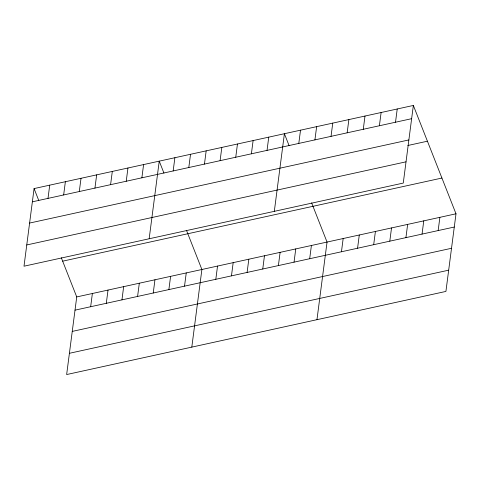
<?xml version="1.0" encoding="UTF-8"?>
<svg xmlns="http://www.w3.org/2000/svg" width="480" height="480" viewBox="0 0 480 480"><rect width="100%" height="100%" fill="white"/><g stroke="black" fill="none" stroke-linecap="round" stroke-linejoin="round"><path stroke-width="0.72" d="M34.08 188.58L24 266.202L403.266 183.072L413.352 105.45L34.08 188.58L38.772 200.496M48.006 198.384L49.728 185.148M63.654 194.958L65.37 181.722M79.296 191.526L81.018 178.29M61.314 257.76L76.734 296.928L66.648 374.55L445.92 291.42L456 213.798L413.352 105.45M94.944 188.1L96.66 174.864M90.66 306.732L92.376 293.496M110.586 184.668L112.308 171.432M106.302 303.3L108.024 290.07M126.234 181.242L127.95 168.006M121.95 299.874L123.666 286.638M141.876 177.81L143.598 164.574M137.592 296.442L139.314 283.212M149.16 238.77L159.24 161.148L163.932 173.064M153.24 293.016L154.956 279.78M173.166 170.952L174.882 157.716M168.882 289.584L170.598 276.354M188.808 167.526L190.53 154.29M184.524 286.158L186.246 272.922M204.456 164.094L206.172 150.858M191.808 347.118L201.888 269.496L186.474 230.328M220.098 160.668L221.82 147.432M215.814 279.3L217.536 266.064M235.746 157.236L237.462 144M231.462 275.868L233.178 262.638M251.388 153.81L253.11 140.574M247.104 272.442L248.826 259.206M267.036 150.378L268.752 137.142M262.752 269.01L264.468 255.78M274.314 211.338L284.4 133.716L289.092 145.632M278.394 265.584L280.116 252.348M298.8 143.418L300.516 130.182M294.042 262.152L295.758 248.922M314.916 139.884L316.638 126.648M309.684 258.726L311.406 245.49M331.038 136.35L332.754 123.114M316.968 319.686L327.048 242.064L311.634 202.896M347.154 132.816L348.876 119.586M341.448 251.766L343.17 238.53M363.276 129.288L364.992 116.052M357.57 248.232L359.286 234.996M379.392 125.754L381.114 112.518M373.686 244.698L375.408 231.462M395.514 122.22L397.23 108.984M389.808 241.164L391.524 227.928M405.924 237.63L407.646 224.4M422.046 234.096L423.762 220.866M438.162 230.568L439.884 217.332M32.364 201.816L411.63 118.686M29.604 223.062L408.87 139.932M407.802 145.506L427.422 141.204M26.76 244.956L406.026 161.826M62.658 261.174L441.924 178.044M76.734 296.928L456 213.798M75.012 310.158L454.284 227.034M72.252 331.41L451.524 248.28M69.408 353.298L448.68 270.174"/></g></svg>
